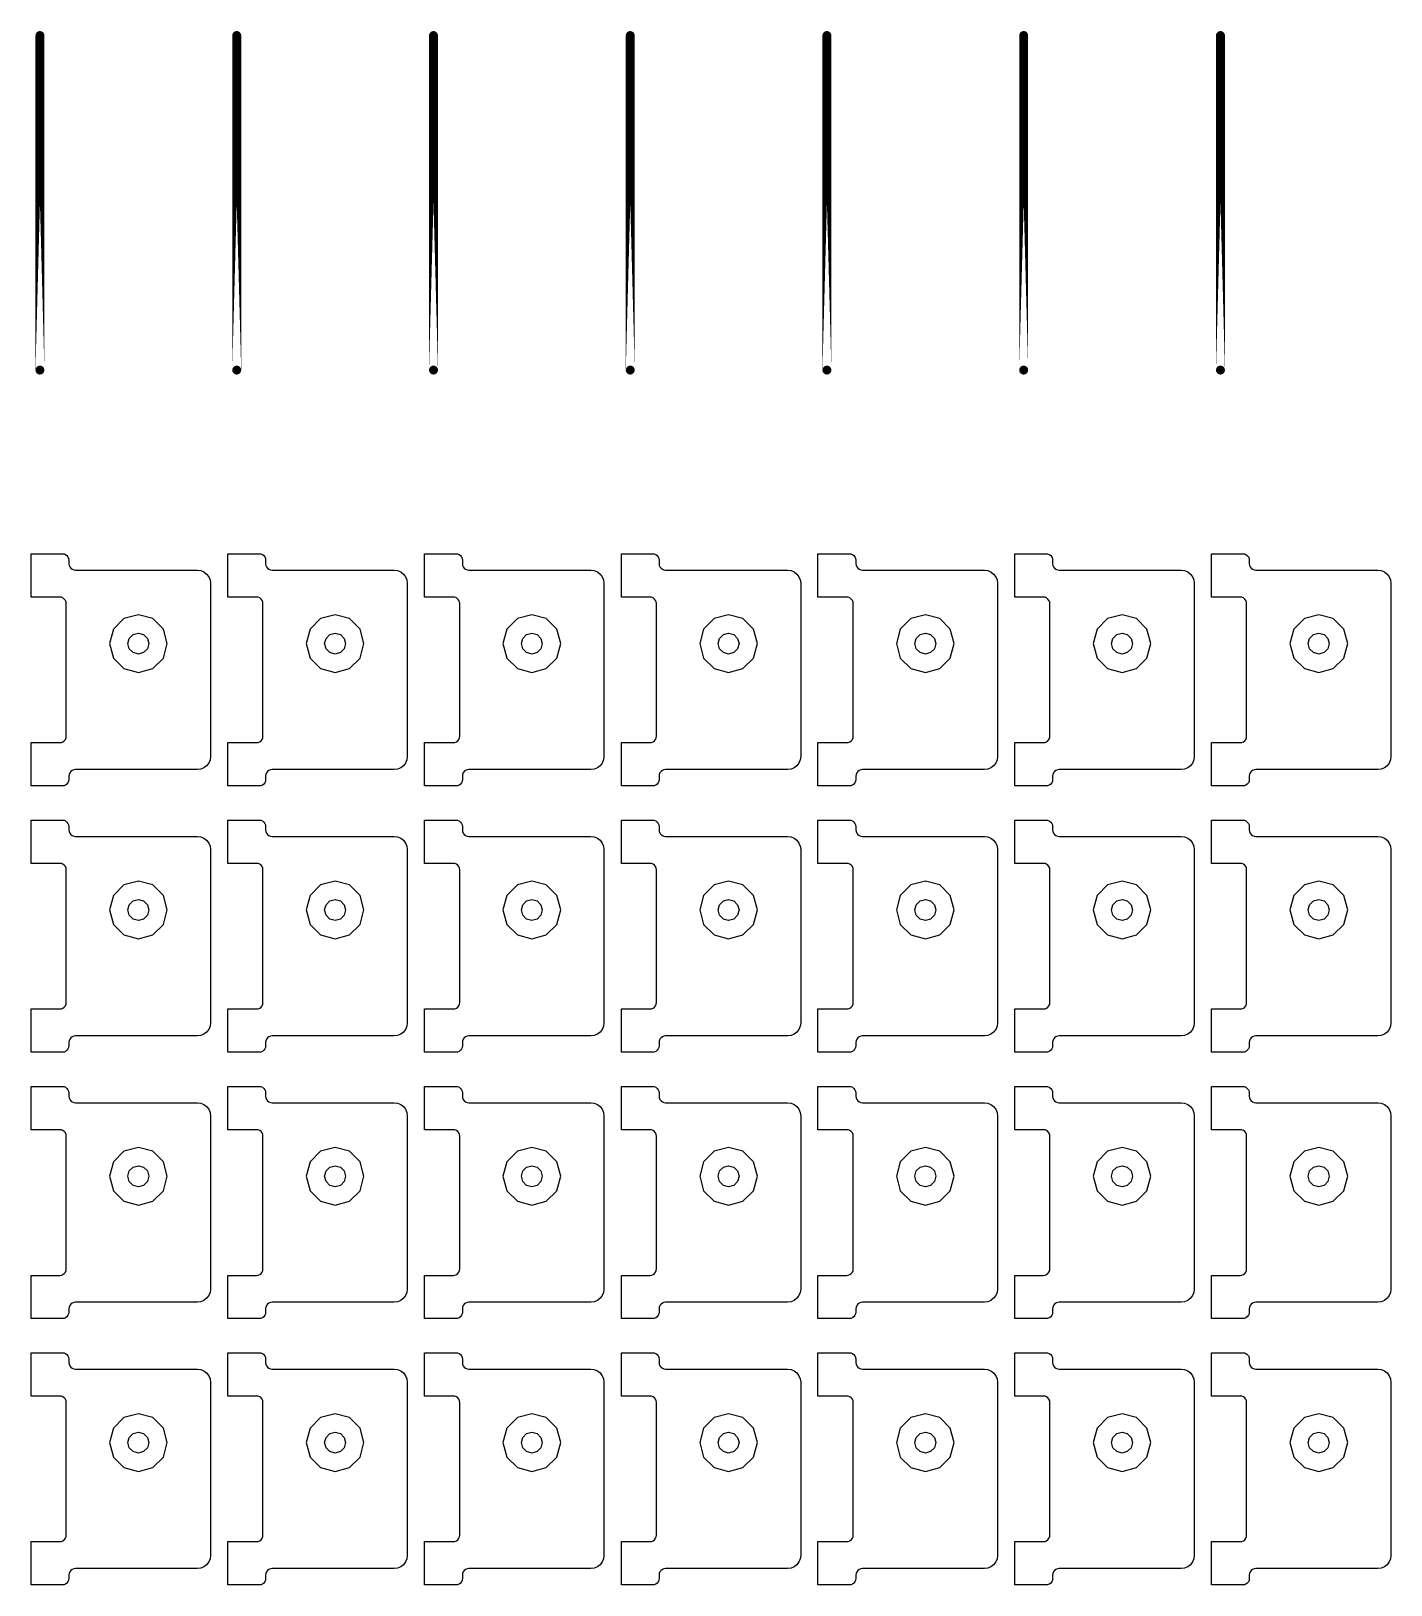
# Model space of a CAD drawing. Extents: x 11 to 212, y 11 to 212.
# Drawn here: x 144.65 to 156.85, y 161.51 to 175.44 of the extents above; entities that cross this region are included whole.
import ezdxf

# ---------------------------------------------------------------- set-up
doc = ezdxf.new("R2010")
doc.units = 0
doc.layers.get('0').update_dxf_attribs({"linetype": 'continuous'})
doc.layers.add('G', color=7, linetype='continuous')

# ---------------------------------------------------------------- blocks, each defined once
blk = doc.blocks.new('cutlineendpoint')
at = {"const_width": 0.04}
blk.add_lwpolyline([(-0.02, 0, 1), (0.02, 0, 1)], format="xyb", close=True, dxfattribs=at)

msp = doc.modelspace()

# ---------------------------------------------------------------- linework, layer by layer
at = {"layer": 'G', "const_width": 0.08}
for points in [[(144.729, 172.4), (144.729, 175.4)], [(146.494, 172.4), (146.494, 175.4)], [(148.259, 172.4), (148.259, 175.4)], [(150.024, 172.4), (150.024, 175.4)], [(151.788, 172.4), (151.788, 175.4)], [(153.553, 172.4), (153.553, 175.4)], [(155.318, 172.4), (155.318, 175.4)]]:
    msp.add_lwpolyline(points, close=True, dxfattribs=at)
at = {"layer": 'G'}
for points in [[(144.906, 169.059), (144.921, 169.061), (144.935, 169.067), (144.947, 169.076), (144.957, 169.088), (144.963, 169.102), (144.965, 169.118), (144.965, 170.306), (144.963, 170.321), (144.957, 170.335), (144.947, 170.347), (144.935, 170.357), (144.921, 170.363), (144.906, 170.365), (144.649, 170.365), (144.649, 170.753), (144.929, 170.753), (144.945, 170.751), (144.959, 170.745), (144.971, 170.736), (144.98, 170.724), (144.986, 170.709), (144.988, 170.694), (144.988, 170.665), (144.99, 170.649), (144.996, 170.635), (145.005, 170.623), (145.018, 170.614), (145.032, 170.608), (145.047, 170.606), (146.141, 170.606), (146.172, 170.602), (146.2, 170.59), (146.224, 170.571), (146.243, 170.547), (146.255, 170.519), (146.259, 170.488), (146.259, 168.935), (146.255, 168.905), (146.243, 168.876), (146.224, 168.852), (146.2, 168.833), (146.172, 168.822), (146.141, 168.818), (145.047, 168.818), (145.032, 168.816), (145.018, 168.81), (145.005, 168.8), (144.996, 168.788), (144.99, 168.774), (144.988, 168.759), (144.988, 168.729), (144.986, 168.714), (144.98, 168.7), (144.971, 168.688), (144.959, 168.678), (144.945, 168.673), (144.929, 168.671), (144.649, 168.671), (144.649, 169.059)], [(146.671, 169.059), (146.686, 169.061), (146.7, 169.067), (146.712, 169.076), (146.722, 169.088), (146.727, 169.102), (146.729, 169.118), (146.729, 170.306), (146.727, 170.321), (146.722, 170.335), (146.712, 170.347), (146.7, 170.357), (146.686, 170.363), (146.671, 170.365), (146.414, 170.365), (146.414, 170.753), (146.694, 170.753), (146.709, 170.751), (146.724, 170.745), (146.736, 170.736), (146.745, 170.724), (146.751, 170.709), (146.753, 170.694), (146.753, 170.665), (146.755, 170.649), (146.761, 170.635), (146.77, 170.623), (146.782, 170.614), (146.797, 170.608), (146.812, 170.606), (147.906, 170.606), (147.936, 170.602), (147.965, 170.59), (147.989, 170.571), (148.008, 170.547), (148.02, 170.519), (148.024, 170.488), (148.024, 168.935), (148.02, 168.905), (148.008, 168.876), (147.989, 168.852), (147.965, 168.833), (147.936, 168.822), (147.906, 168.818), (146.812, 168.818), (146.797, 168.816), (146.782, 168.81), (146.77, 168.8), (146.761, 168.788), (146.755, 168.774), (146.753, 168.759), (146.753, 168.729), (146.751, 168.714), (146.745, 168.7), (146.736, 168.688), (146.724, 168.678), (146.709, 168.673), (146.694, 168.671), (146.414, 168.671), (146.414, 169.059)], [(148.435, 169.059), (148.451, 169.061), (148.465, 169.067), (148.477, 169.076), (148.486, 169.088), (148.492, 169.102), (148.494, 169.118), (148.494, 170.306), (148.492, 170.321), (148.486, 170.335), (148.477, 170.347), (148.465, 170.357), (148.451, 170.363), (148.435, 170.365), (148.179, 170.365), (148.179, 170.753), (148.459, 170.753), (148.474, 170.751), (148.488, 170.745), (148.5, 170.736), (148.51, 170.724), (148.516, 170.709), (148.518, 170.694), (148.518, 170.665), (148.52, 170.649), (148.526, 170.635), (148.535, 170.623), (148.547, 170.614), (148.561, 170.608), (148.576, 170.606), (149.671, 170.606), (149.701, 170.602), (149.729, 170.59), (149.754, 170.571), (149.772, 170.547), (149.784, 170.519), (149.788, 170.488), (149.788, 168.935), (149.784, 168.905), (149.772, 168.876), (149.754, 168.852), (149.729, 168.833), (149.701, 168.822), (149.671, 168.818), (148.576, 168.818), (148.561, 168.816), (148.547, 168.81), (148.535, 168.8), (148.526, 168.788), (148.52, 168.774), (148.518, 168.759), (148.518, 168.729), (148.516, 168.714), (148.51, 168.7), (148.5, 168.688), (148.488, 168.678), (148.474, 168.673), (148.459, 168.671), (148.179, 168.671), (148.179, 169.059)], [(150.2, 169.059), (150.215, 169.061), (150.229, 169.067), (150.242, 169.076), (150.251, 169.088), (150.257, 169.102), (150.259, 169.118), (150.259, 170.306), (150.257, 170.321), (150.251, 170.335), (150.242, 170.347), (150.229, 170.357), (150.215, 170.363), (150.2, 170.365), (149.944, 170.365), (149.944, 170.753), (150.224, 170.753), (150.239, 170.751), (150.253, 170.745), (150.265, 170.736), (150.274, 170.724), (150.28, 170.709), (150.282, 170.694), (150.282, 170.665), (150.284, 170.649), (150.29, 170.635), (150.3, 170.623), (150.312, 170.614), (150.326, 170.608), (150.341, 170.606), (151.435, 170.606), (151.466, 170.602), (151.494, 170.59), (151.518, 170.571), (151.537, 170.547), (151.549, 170.519), (151.553, 170.488), (151.553, 168.935), (151.549, 168.905), (151.537, 168.876), (151.518, 168.852), (151.494, 168.833), (151.466, 168.822), (151.435, 168.818), (150.341, 168.818), (150.326, 168.816), (150.312, 168.81), (150.3, 168.8), (150.29, 168.788), (150.284, 168.774), (150.282, 168.759), (150.282, 168.729), (150.28, 168.714), (150.274, 168.7), (150.265, 168.688), (150.253, 168.678), (150.239, 168.673), (150.224, 168.671), (149.944, 168.671), (149.944, 169.059)], [(151.965, 169.059), (151.98, 169.061), (151.994, 169.067), (152.006, 169.076), (152.016, 169.088), (152.022, 169.102), (152.024, 169.118), (152.024, 170.306), (152.022, 170.321), (152.016, 170.335), (152.006, 170.347), (151.994, 170.357), (151.98, 170.363), (151.965, 170.365), (151.708, 170.365), (151.708, 170.753), (151.988, 170.753), (152.003, 170.751), (152.018, 170.745), (152.03, 170.736), (152.039, 170.724), (152.045, 170.709), (152.047, 170.694), (152.047, 170.665), (152.049, 170.649), (152.055, 170.635), (152.064, 170.623), (152.076, 170.614), (152.091, 170.608), (152.106, 170.606), (153.2, 170.606), (153.23, 170.602), (153.259, 170.59), (153.283, 170.571), (153.302, 170.547), (153.314, 170.519), (153.318, 170.488), (153.318, 168.935), (153.314, 168.905), (153.302, 168.876), (153.283, 168.852), (153.259, 168.833), (153.23, 168.822), (153.2, 168.818), (152.106, 168.818), (152.091, 168.816), (152.076, 168.81), (152.064, 168.8), (152.055, 168.788), (152.049, 168.774), (152.047, 168.759), (152.047, 168.729), (152.045, 168.714), (152.039, 168.7), (152.03, 168.688), (152.018, 168.678), (152.003, 168.673), (151.988, 168.671), (151.708, 168.671), (151.708, 169.059)], [(153.729, 169.059), (153.745, 169.061), (153.759, 169.067), (153.771, 169.076), (153.78, 169.088), (153.786, 169.102), (153.788, 169.118), (153.788, 170.306), (153.786, 170.321), (153.78, 170.335), (153.771, 170.347), (153.759, 170.357), (153.745, 170.363), (153.729, 170.365), (153.473, 170.365), (153.473, 170.753), (153.753, 170.753), (153.768, 170.751), (153.782, 170.745), (153.795, 170.736), (153.804, 170.724), (153.81, 170.709), (153.812, 170.694), (153.812, 170.665), (153.814, 170.649), (153.82, 170.635), (153.829, 170.623), (153.841, 170.614), (153.855, 170.608), (153.871, 170.606), (154.965, 170.606), (154.995, 170.602), (155.024, 170.59), (155.048, 170.571), (155.067, 170.547), (155.078, 170.519), (155.082, 170.488), (155.082, 168.935), (155.078, 168.905), (155.067, 168.876), (155.048, 168.852), (155.024, 168.833), (154.995, 168.822), (154.965, 168.818), (153.871, 168.818), (153.855, 168.816), (153.841, 168.81), (153.829, 168.8), (153.82, 168.788), (153.814, 168.774), (153.812, 168.759), (153.812, 168.729), (153.81, 168.714), (153.804, 168.7), (153.795, 168.688), (153.782, 168.678), (153.768, 168.673), (153.753, 168.671), (153.473, 168.671), (153.473, 169.059)], [(155.494, 169.059), (155.509, 169.061), (155.524, 169.067), (155.536, 169.076), (155.545, 169.088), (155.551, 169.102), (155.553, 169.118), (155.553, 170.306), (155.551, 170.321), (155.545, 170.335), (155.536, 170.347), (155.524, 170.357), (155.509, 170.363), (155.494, 170.365), (155.238, 170.365), (155.238, 170.753), (155.518, 170.753), (155.533, 170.751), (155.547, 170.745), (155.559, 170.736), (155.569, 170.724), (155.574, 170.709), (155.576, 170.694), (155.576, 170.665), (155.578, 170.649), (155.584, 170.635), (155.594, 170.623), (155.606, 170.614), (155.62, 170.608), (155.635, 170.606), (156.729, 170.606), (156.76, 170.602), (156.788, 170.59), (156.813, 170.571), (156.831, 170.547), (156.843, 170.519), (156.847, 170.488), (156.847, 168.935), (156.843, 168.905), (156.831, 168.876), (156.813, 168.852), (156.788, 168.833), (156.76, 168.822), (156.729, 168.818), (155.635, 168.818), (155.62, 168.816), (155.606, 168.81), (155.594, 168.8), (155.584, 168.788), (155.578, 168.774), (155.576, 168.759), (155.576, 168.729), (155.574, 168.714), (155.569, 168.7), (155.559, 168.688), (155.547, 168.678), (155.533, 168.673), (155.518, 168.671), (155.238, 168.671), (155.238, 169.059)], [(145.836, 169.818), (145.871, 169.947), (145.836, 170.076), (145.741, 170.171), (145.612, 170.206), (145.482, 170.171), (145.388, 170.076), (145.353, 169.947), (145.388, 169.818), (145.482, 169.723), (145.612, 169.688), (145.741, 169.723)], [(147.601, 169.818), (147.635, 169.947), (147.601, 170.076), (147.506, 170.171), (147.376, 170.206), (147.247, 170.171), (147.152, 170.076), (147.118, 169.947), (147.152, 169.818), (147.247, 169.723), (147.376, 169.688), (147.506, 169.723)], [(149.365, 169.818), (149.4, 169.947), (149.365, 170.076), (149.271, 170.171), (149.141, 170.206), (149.012, 170.171), (148.917, 170.076), (148.882, 169.947), (148.917, 169.818), (149.012, 169.723), (149.141, 169.688), (149.271, 169.723)], [(151.13, 169.818), (151.165, 169.947), (151.13, 170.076), (151.035, 170.171), (150.906, 170.206), (150.776, 170.171), (150.682, 170.076), (150.647, 169.947), (150.682, 169.818), (150.776, 169.723), (150.906, 169.688), (151.035, 169.723)], [(152.895, 169.818), (152.929, 169.947), (152.895, 170.076), (152.8, 170.171), (152.671, 170.206), (152.541, 170.171), (152.446, 170.076), (152.412, 169.947), (152.446, 169.818), (152.541, 169.723), (152.671, 169.688), (152.8, 169.723)], [(154.659, 169.818), (154.694, 169.947), (154.659, 170.076), (154.565, 170.171), (154.435, 170.206), (154.306, 170.171), (154.211, 170.076), (154.176, 169.947), (154.211, 169.818), (154.306, 169.723), (154.435, 169.688), (154.565, 169.723)], [(156.424, 169.818), (156.459, 169.947), (156.424, 170.076), (156.329, 170.171), (156.2, 170.206), (156.071, 170.171), (155.976, 170.076), (155.941, 169.947), (155.976, 169.818), (156.071, 169.723), (156.2, 169.688), (156.329, 169.723)], [(145.706, 169.947), (145.693, 169.9), (145.659, 169.866), (145.612, 169.853), (145.565, 169.866), (145.53, 169.9), (145.518, 169.947), (145.53, 169.994), (145.565, 170.029), (145.612, 170.041), (145.659, 170.029), (145.693, 169.994)], [(147.471, 169.947), (147.458, 169.9), (147.424, 169.866), (147.376, 169.853), (147.329, 169.866), (147.295, 169.9), (147.282, 169.947), (147.295, 169.994), (147.329, 170.029), (147.376, 170.041), (147.424, 170.029), (147.458, 169.994)], [(149.235, 169.947), (149.223, 169.9), (149.188, 169.866), (149.141, 169.853), (149.094, 169.866), (149.06, 169.9), (149.047, 169.947), (149.06, 169.994), (149.094, 170.029), (149.141, 170.041), (149.188, 170.029), (149.223, 169.994)], [(151, 169.947), (150.987, 169.9), (150.953, 169.866), (150.906, 169.853), (150.859, 169.866), (150.824, 169.9), (150.812, 169.947), (150.824, 169.994), (150.859, 170.029), (150.906, 170.041), (150.953, 170.029), (150.987, 169.994)], [(152.765, 169.947), (152.752, 169.9), (152.718, 169.866), (152.671, 169.853), (152.624, 169.866), (152.589, 169.9), (152.576, 169.947), (152.589, 169.994), (152.624, 170.029), (152.671, 170.041), (152.718, 170.029), (152.752, 169.994)], [(154.529, 169.947), (154.517, 169.9), (154.482, 169.866), (154.435, 169.853), (154.388, 169.866), (154.354, 169.9), (154.341, 169.947), (154.354, 169.994), (154.388, 170.029), (154.435, 170.041), (154.482, 170.029), (154.517, 169.994)], [(156.294, 169.947), (156.282, 169.9), (156.247, 169.866), (156.2, 169.853), (156.153, 169.866), (156.118, 169.9), (156.106, 169.947), (156.118, 169.994), (156.153, 170.029), (156.2, 170.041), (156.247, 170.029), (156.282, 169.994)], [(144.906, 166.671), (144.921, 166.673), (144.935, 166.678), (144.947, 166.688), (144.957, 166.7), (144.963, 166.714), (144.965, 166.729), (144.965, 167.918), (144.963, 167.933), (144.957, 167.947), (144.947, 167.959), (144.935, 167.969), (144.921, 167.974), (144.906, 167.976), (144.649, 167.976), (144.649, 168.365), (144.929, 168.365), (144.945, 168.363), (144.959, 168.357), (144.971, 168.347), (144.98, 168.335), (144.986, 168.321), (144.988, 168.306), (144.988, 168.276), (144.99, 168.261), (144.996, 168.247), (145.005, 168.235), (145.018, 168.226), (145.032, 168.22), (145.047, 168.218), (146.141, 168.218), (146.172, 168.214), (146.2, 168.202), (146.224, 168.183), (146.243, 168.159), (146.255, 168.13), (146.259, 168.1), (146.259, 166.547), (146.255, 166.517), (146.243, 166.488), (146.224, 166.464), (146.2, 166.445), (146.172, 166.433), (146.141, 166.429), (145.047, 166.429), (145.032, 166.427), (145.018, 166.422), (145.005, 166.412), (144.996, 166.4), (144.99, 166.386), (144.988, 166.371), (144.988, 166.341), (144.986, 166.326), (144.98, 166.312), (144.971, 166.3), (144.959, 166.29), (144.945, 166.284), (144.929, 166.282), (144.649, 166.282), (144.649, 166.671)], [(146.671, 166.671), (146.686, 166.673), (146.7, 166.678), (146.712, 166.688), (146.722, 166.7), (146.727, 166.714), (146.729, 166.729), (146.729, 167.918), (146.727, 167.933), (146.722, 167.947), (146.712, 167.959), (146.7, 167.969), (146.686, 167.974), (146.671, 167.976), (146.414, 167.976), (146.414, 168.365), (146.694, 168.365), (146.709, 168.363), (146.724, 168.357), (146.736, 168.347), (146.745, 168.335), (146.751, 168.321), (146.753, 168.306), (146.753, 168.276), (146.755, 168.261), (146.761, 168.247), (146.77, 168.235), (146.782, 168.226), (146.797, 168.22), (146.812, 168.218), (147.906, 168.218), (147.936, 168.214), (147.965, 168.202), (147.989, 168.183), (148.008, 168.159), (148.02, 168.13), (148.024, 168.1), (148.024, 166.547), (148.02, 166.517), (148.008, 166.488), (147.989, 166.464), (147.965, 166.445), (147.936, 166.433), (147.906, 166.429), (146.812, 166.429), (146.797, 166.427), (146.782, 166.422), (146.77, 166.412), (146.761, 166.4), (146.755, 166.386), (146.753, 166.371), (146.753, 166.341), (146.751, 166.326), (146.745, 166.312), (146.736, 166.3), (146.724, 166.29), (146.709, 166.284), (146.694, 166.282), (146.414, 166.282), (146.414, 166.671)], [(148.435, 166.671), (148.451, 166.673), (148.465, 166.678), (148.477, 166.688), (148.486, 166.7), (148.492, 166.714), (148.494, 166.729), (148.494, 167.918), (148.492, 167.933), (148.486, 167.947), (148.477, 167.959), (148.465, 167.969), (148.451, 167.974), (148.435, 167.976), (148.179, 167.976), (148.179, 168.365), (148.459, 168.365), (148.474, 168.363), (148.488, 168.357), (148.5, 168.347), (148.51, 168.335), (148.516, 168.321), (148.518, 168.306), (148.518, 168.276), (148.52, 168.261), (148.526, 168.247), (148.535, 168.235), (148.547, 168.226), (148.561, 168.22), (148.576, 168.218), (149.671, 168.218), (149.701, 168.214), (149.729, 168.202), (149.754, 168.183), (149.772, 168.159), (149.784, 168.13), (149.788, 168.1), (149.788, 166.547), (149.784, 166.517), (149.772, 166.488), (149.754, 166.464), (149.729, 166.445), (149.701, 166.433), (149.671, 166.429), (148.576, 166.429), (148.561, 166.427), (148.547, 166.422), (148.535, 166.412), (148.526, 166.4), (148.52, 166.386), (148.518, 166.371), (148.518, 166.341), (148.516, 166.326), (148.51, 166.312), (148.5, 166.3), (148.488, 166.29), (148.474, 166.284), (148.459, 166.282), (148.179, 166.282), (148.179, 166.671)], [(150.2, 166.671), (150.215, 166.673), (150.229, 166.678), (150.242, 166.688), (150.251, 166.7), (150.257, 166.714), (150.259, 166.729), (150.259, 167.918), (150.257, 167.933), (150.251, 167.947), (150.242, 167.959), (150.229, 167.969), (150.215, 167.974), (150.2, 167.976), (149.944, 167.976), (149.944, 168.365), (150.224, 168.365), (150.239, 168.363), (150.253, 168.357), (150.265, 168.347), (150.274, 168.335), (150.28, 168.321), (150.282, 168.306), (150.282, 168.276), (150.284, 168.261), (150.29, 168.247), (150.3, 168.235), (150.312, 168.226), (150.326, 168.22), (150.341, 168.218), (151.435, 168.218), (151.466, 168.214), (151.494, 168.202), (151.518, 168.183), (151.537, 168.159), (151.549, 168.13), (151.553, 168.1), (151.553, 166.547), (151.549, 166.517), (151.537, 166.488), (151.518, 166.464), (151.494, 166.445), (151.466, 166.433), (151.435, 166.429), (150.341, 166.429), (150.326, 166.427), (150.312, 166.422), (150.3, 166.412), (150.29, 166.4), (150.284, 166.386), (150.282, 166.371), (150.282, 166.341), (150.28, 166.326), (150.274, 166.312), (150.265, 166.3), (150.253, 166.29), (150.239, 166.284), (150.224, 166.282), (149.944, 166.282), (149.944, 166.671)], [(151.965, 166.671), (151.98, 166.673), (151.994, 166.678), (152.006, 166.688), (152.016, 166.7), (152.022, 166.714), (152.024, 166.729), (152.024, 167.918), (152.022, 167.933), (152.016, 167.947), (152.006, 167.959), (151.994, 167.969), (151.98, 167.974), (151.965, 167.976), (151.708, 167.976), (151.708, 168.365), (151.988, 168.365), (152.003, 168.363), (152.018, 168.357), (152.03, 168.347), (152.039, 168.335), (152.045, 168.321), (152.047, 168.306), (152.047, 168.276), (152.049, 168.261), (152.055, 168.247), (152.064, 168.235), (152.076, 168.226), (152.091, 168.22), (152.106, 168.218), (153.2, 168.218), (153.23, 168.214), (153.259, 168.202), (153.283, 168.183), (153.302, 168.159), (153.314, 168.13), (153.318, 168.1), (153.318, 166.547), (153.314, 166.517), (153.302, 166.488), (153.283, 166.464), (153.259, 166.445), (153.23, 166.433), (153.2, 166.429), (152.106, 166.429), (152.091, 166.427), (152.076, 166.422), (152.064, 166.412), (152.055, 166.4), (152.049, 166.386), (152.047, 166.371), (152.047, 166.341), (152.045, 166.326), (152.039, 166.312), (152.03, 166.3), (152.018, 166.29), (152.003, 166.284), (151.988, 166.282), (151.708, 166.282), (151.708, 166.671)], [(153.729, 166.671), (153.745, 166.673), (153.759, 166.678), (153.771, 166.688), (153.78, 166.7), (153.786, 166.714), (153.788, 166.729), (153.788, 167.918), (153.786, 167.933), (153.78, 167.947), (153.771, 167.959), (153.759, 167.969), (153.745, 167.974), (153.729, 167.976), (153.473, 167.976), (153.473, 168.365), (153.753, 168.365), (153.768, 168.363), (153.782, 168.357), (153.795, 168.347), (153.804, 168.335), (153.81, 168.321), (153.812, 168.306), (153.812, 168.276), (153.814, 168.261), (153.82, 168.247), (153.829, 168.235), (153.841, 168.226), (153.855, 168.22), (153.871, 168.218), (154.965, 168.218), (154.995, 168.214), (155.024, 168.202), (155.048, 168.183), (155.067, 168.159), (155.078, 168.13), (155.082, 168.1), (155.082, 166.547), (155.078, 166.517), (155.067, 166.488), (155.048, 166.464), (155.024, 166.445), (154.995, 166.433), (154.965, 166.429), (153.871, 166.429), (153.855, 166.427), (153.841, 166.422), (153.829, 166.412), (153.82, 166.4), (153.814, 166.386), (153.812, 166.371), (153.812, 166.341), (153.81, 166.326), (153.804, 166.312), (153.795, 166.3), (153.782, 166.29), (153.768, 166.284), (153.753, 166.282), (153.473, 166.282), (153.473, 166.671)], [(155.494, 166.671), (155.509, 166.673), (155.524, 166.678), (155.536, 166.688), (155.545, 166.7), (155.551, 166.714), (155.553, 166.729), (155.553, 167.918), (155.551, 167.933), (155.545, 167.947), (155.536, 167.959), (155.524, 167.969), (155.509, 167.974), (155.494, 167.976), (155.238, 167.976), (155.238, 168.365), (155.518, 168.365), (155.533, 168.363), (155.547, 168.357), (155.559, 168.347), (155.569, 168.335), (155.574, 168.321), (155.576, 168.306), (155.576, 168.276), (155.578, 168.261), (155.584, 168.247), (155.594, 168.235), (155.606, 168.226), (155.62, 168.22), (155.635, 168.218), (156.729, 168.218), (156.76, 168.214), (156.788, 168.202), (156.813, 168.183), (156.831, 168.159), (156.843, 168.13), (156.847, 168.1), (156.847, 166.547), (156.843, 166.517), (156.831, 166.488), (156.813, 166.464), (156.788, 166.445), (156.76, 166.433), (156.729, 166.429), (155.635, 166.429), (155.62, 166.427), (155.606, 166.422), (155.594, 166.412), (155.584, 166.4), (155.578, 166.386), (155.576, 166.371), (155.576, 166.341), (155.574, 166.326), (155.569, 166.312), (155.559, 166.3), (155.547, 166.29), (155.533, 166.284), (155.518, 166.282), (155.238, 166.282), (155.238, 166.671)], [(145.836, 167.429), (145.871, 167.559), (145.836, 167.688), (145.741, 167.783), (145.612, 167.818), (145.482, 167.783), (145.388, 167.688), (145.353, 167.559), (145.388, 167.429), (145.482, 167.335), (145.612, 167.3), (145.741, 167.335)], [(147.601, 167.429), (147.635, 167.559), (147.601, 167.688), (147.506, 167.783), (147.376, 167.818), (147.247, 167.783), (147.152, 167.688), (147.118, 167.559), (147.152, 167.429), (147.247, 167.335), (147.376, 167.3), (147.506, 167.335)], [(149.365, 167.429), (149.4, 167.559), (149.365, 167.688), (149.271, 167.783), (149.141, 167.818), (149.012, 167.783), (148.917, 167.688), (148.882, 167.559), (148.917, 167.429), (149.012, 167.335), (149.141, 167.3), (149.271, 167.335)], [(151.13, 167.429), (151.165, 167.559), (151.13, 167.688), (151.035, 167.783), (150.906, 167.818), (150.776, 167.783), (150.682, 167.688), (150.647, 167.559), (150.682, 167.429), (150.776, 167.335), (150.906, 167.3), (151.035, 167.335)], [(152.895, 167.429), (152.929, 167.559), (152.895, 167.688), (152.8, 167.783), (152.671, 167.818), (152.541, 167.783), (152.446, 167.688), (152.412, 167.559), (152.446, 167.429), (152.541, 167.335), (152.671, 167.3), (152.8, 167.335)], [(154.659, 167.429), (154.694, 167.559), (154.659, 167.688), (154.565, 167.783), (154.435, 167.818), (154.306, 167.783), (154.211, 167.688), (154.176, 167.559), (154.211, 167.429), (154.306, 167.335), (154.435, 167.3), (154.565, 167.335)], [(156.424, 167.429), (156.459, 167.559), (156.424, 167.688), (156.329, 167.783), (156.2, 167.818), (156.071, 167.783), (155.976, 167.688), (155.941, 167.559), (155.976, 167.429), (156.071, 167.335), (156.2, 167.3), (156.329, 167.335)], [(145.706, 167.559), (145.693, 167.512), (145.659, 167.477), (145.612, 167.465), (145.565, 167.477), (145.53, 167.512), (145.518, 167.559), (145.53, 167.606), (145.565, 167.64), (145.612, 167.653), (145.659, 167.64), (145.693, 167.606)], [(147.471, 167.559), (147.458, 167.512), (147.424, 167.477), (147.376, 167.465), (147.329, 167.477), (147.295, 167.512), (147.282, 167.559), (147.295, 167.606), (147.329, 167.64), (147.376, 167.653), (147.424, 167.64), (147.458, 167.606)], [(149.235, 167.559), (149.223, 167.512), (149.188, 167.477), (149.141, 167.465), (149.094, 167.477), (149.06, 167.512), (149.047, 167.559), (149.06, 167.606), (149.094, 167.64), (149.141, 167.653), (149.188, 167.64), (149.223, 167.606)], [(151, 167.559), (150.987, 167.512), (150.953, 167.477), (150.906, 167.465), (150.859, 167.477), (150.824, 167.512), (150.812, 167.559), (150.824, 167.606), (150.859, 167.64), (150.906, 167.653), (150.953, 167.64), (150.987, 167.606)], [(152.765, 167.559), (152.752, 167.512), (152.718, 167.477), (152.671, 167.465), (152.624, 167.477), (152.589, 167.512), (152.576, 167.559), (152.589, 167.606), (152.624, 167.64), (152.671, 167.653), (152.718, 167.64), (152.752, 167.606)], [(154.529, 167.559), (154.517, 167.512), (154.482, 167.477), (154.435, 167.465), (154.388, 167.477), (154.354, 167.512), (154.341, 167.559), (154.354, 167.606), (154.388, 167.64), (154.435, 167.653), (154.482, 167.64), (154.517, 167.606)], [(156.294, 167.559), (156.282, 167.512), (156.247, 167.477), (156.2, 167.465), (156.153, 167.477), (156.118, 167.512), (156.106, 167.559), (156.118, 167.606), (156.153, 167.64), (156.2, 167.653), (156.247, 167.64), (156.282, 167.606)], [(144.906, 164.282), (144.921, 164.284), (144.935, 164.29), (144.947, 164.3), (144.957, 164.312), (144.963, 164.326), (144.965, 164.341), (144.965, 165.529), (144.963, 165.545), (144.957, 165.559), (144.947, 165.571), (144.935, 165.58), (144.921, 165.586), (144.906, 165.588), (144.649, 165.588), (144.649, 165.976), (144.929, 165.976), (144.945, 165.974), (144.959, 165.969), (144.971, 165.959), (144.98, 165.947), (144.986, 165.933), (144.988, 165.918), (144.988, 165.888), (144.99, 165.873), (144.996, 165.859), (145.005, 165.847), (145.018, 165.837), (145.032, 165.831), (145.047, 165.829), (146.141, 165.829), (146.172, 165.825), (146.2, 165.814), (146.224, 165.795), (146.243, 165.771), (146.255, 165.742), (146.259, 165.712), (146.259, 164.159), (146.255, 164.128), (146.243, 164.1), (146.224, 164.076), (146.2, 164.057), (146.172, 164.045), (146.141, 164.041), (145.047, 164.041), (145.032, 164.039), (145.018, 164.033), (145.005, 164.024), (144.996, 164.012), (144.99, 163.998), (144.988, 163.982), (144.988, 163.953), (144.986, 163.938), (144.98, 163.924), (144.971, 163.911), (144.959, 163.902), (144.945, 163.896), (144.929, 163.894), (144.649, 163.894), (144.649, 164.282)], [(146.671, 164.282), (146.686, 164.284), (146.7, 164.29), (146.712, 164.3), (146.722, 164.312), (146.727, 164.326), (146.729, 164.341), (146.729, 165.529), (146.727, 165.545), (146.722, 165.559), (146.712, 165.571), (146.7, 165.58), (146.686, 165.586), (146.671, 165.588), (146.414, 165.588), (146.414, 165.976), (146.694, 165.976), (146.709, 165.974), (146.724, 165.969), (146.736, 165.959), (146.745, 165.947), (146.751, 165.933), (146.753, 165.918), (146.753, 165.888), (146.755, 165.873), (146.761, 165.859), (146.77, 165.847), (146.782, 165.837), (146.797, 165.831), (146.812, 165.829), (147.906, 165.829), (147.936, 165.825), (147.965, 165.814), (147.989, 165.795), (148.008, 165.771), (148.02, 165.742), (148.024, 165.712), (148.024, 164.159), (148.02, 164.128), (148.008, 164.1), (147.989, 164.076), (147.965, 164.057), (147.936, 164.045), (147.906, 164.041), (146.812, 164.041), (146.797, 164.039), (146.782, 164.033), (146.77, 164.024), (146.761, 164.012), (146.755, 163.998), (146.753, 163.982), (146.753, 163.953), (146.751, 163.938), (146.745, 163.924), (146.736, 163.911), (146.724, 163.902), (146.709, 163.896), (146.694, 163.894), (146.414, 163.894), (146.414, 164.282)], [(148.435, 164.282), (148.451, 164.284), (148.465, 164.29), (148.477, 164.3), (148.486, 164.312), (148.492, 164.326), (148.494, 164.341), (148.494, 165.529), (148.492, 165.545), (148.486, 165.559), (148.477, 165.571), (148.465, 165.58), (148.451, 165.586), (148.435, 165.588), (148.179, 165.588), (148.179, 165.976), (148.459, 165.976), (148.474, 165.974), (148.488, 165.969), (148.5, 165.959), (148.51, 165.947), (148.516, 165.933), (148.518, 165.918), (148.518, 165.888), (148.52, 165.873), (148.526, 165.859), (148.535, 165.847), (148.547, 165.837), (148.561, 165.831), (148.576, 165.829), (149.671, 165.829), (149.701, 165.825), (149.729, 165.814), (149.754, 165.795), (149.772, 165.771), (149.784, 165.742), (149.788, 165.712), (149.788, 164.159), (149.784, 164.128), (149.772, 164.1), (149.754, 164.076), (149.729, 164.057), (149.701, 164.045), (149.671, 164.041), (148.576, 164.041), (148.561, 164.039), (148.547, 164.033), (148.535, 164.024), (148.526, 164.012), (148.52, 163.998), (148.518, 163.982), (148.518, 163.953), (148.516, 163.938), (148.51, 163.924), (148.5, 163.911), (148.488, 163.902), (148.474, 163.896), (148.459, 163.894), (148.179, 163.894), (148.179, 164.282)], [(150.2, 164.282), (150.215, 164.284), (150.229, 164.29), (150.242, 164.3), (150.251, 164.312), (150.257, 164.326), (150.259, 164.341), (150.259, 165.529), (150.257, 165.545), (150.251, 165.559), (150.242, 165.571), (150.229, 165.58), (150.215, 165.586), (150.2, 165.588), (149.944, 165.588), (149.944, 165.976), (150.224, 165.976), (150.239, 165.974), (150.253, 165.969), (150.265, 165.959), (150.274, 165.947), (150.28, 165.933), (150.282, 165.918), (150.282, 165.888), (150.284, 165.873), (150.29, 165.859), (150.3, 165.847), (150.312, 165.837), (150.326, 165.831), (150.341, 165.829), (151.435, 165.829), (151.466, 165.825), (151.494, 165.814), (151.518, 165.795), (151.537, 165.771), (151.549, 165.742), (151.553, 165.712), (151.553, 164.159), (151.549, 164.128), (151.537, 164.1), (151.518, 164.076), (151.494, 164.057), (151.466, 164.045), (151.435, 164.041), (150.341, 164.041), (150.326, 164.039), (150.312, 164.033), (150.3, 164.024), (150.29, 164.012), (150.284, 163.998), (150.282, 163.982), (150.282, 163.953), (150.28, 163.938), (150.274, 163.924), (150.265, 163.911), (150.253, 163.902), (150.239, 163.896), (150.224, 163.894), (149.944, 163.894), (149.944, 164.282)], [(151.965, 164.282), (151.98, 164.284), (151.994, 164.29), (152.006, 164.3), (152.016, 164.312), (152.022, 164.326), (152.024, 164.341), (152.024, 165.529), (152.022, 165.545), (152.016, 165.559), (152.006, 165.571), (151.994, 165.58), (151.98, 165.586), (151.965, 165.588), (151.708, 165.588), (151.708, 165.976), (151.988, 165.976), (152.003, 165.974), (152.018, 165.969), (152.03, 165.959), (152.039, 165.947), (152.045, 165.933), (152.047, 165.918), (152.047, 165.888), (152.049, 165.873), (152.055, 165.859), (152.064, 165.847), (152.076, 165.837), (152.091, 165.831), (152.106, 165.829), (153.2, 165.829), (153.23, 165.825), (153.259, 165.814), (153.283, 165.795), (153.302, 165.771), (153.314, 165.742), (153.318, 165.712), (153.318, 164.159), (153.314, 164.128), (153.302, 164.1), (153.283, 164.076), (153.259, 164.057), (153.23, 164.045), (153.2, 164.041), (152.106, 164.041), (152.091, 164.039), (152.076, 164.033), (152.064, 164.024), (152.055, 164.012), (152.049, 163.998), (152.047, 163.982), (152.047, 163.953), (152.045, 163.938), (152.039, 163.924), (152.03, 163.911), (152.018, 163.902), (152.003, 163.896), (151.988, 163.894), (151.708, 163.894), (151.708, 164.282)], [(153.729, 164.282), (153.745, 164.284), (153.759, 164.29), (153.771, 164.3), (153.78, 164.312), (153.786, 164.326), (153.788, 164.341), (153.788, 165.529), (153.786, 165.545), (153.78, 165.559), (153.771, 165.571), (153.759, 165.58), (153.745, 165.586), (153.729, 165.588), (153.473, 165.588), (153.473, 165.976), (153.753, 165.976), (153.768, 165.974), (153.782, 165.969), (153.795, 165.959), (153.804, 165.947), (153.81, 165.933), (153.812, 165.918), (153.812, 165.888), (153.814, 165.873), (153.82, 165.859), (153.829, 165.847), (153.841, 165.837), (153.855, 165.831), (153.871, 165.829), (154.965, 165.829), (154.995, 165.825), (155.024, 165.814), (155.048, 165.795), (155.067, 165.771), (155.078, 165.742), (155.082, 165.712), (155.082, 164.159), (155.078, 164.128), (155.067, 164.1), (155.048, 164.076), (155.024, 164.057), (154.995, 164.045), (154.965, 164.041), (153.871, 164.041), (153.855, 164.039), (153.841, 164.033), (153.829, 164.024), (153.82, 164.012), (153.814, 163.998), (153.812, 163.982), (153.812, 163.953), (153.81, 163.938), (153.804, 163.924), (153.795, 163.911), (153.782, 163.902), (153.768, 163.896), (153.753, 163.894), (153.473, 163.894), (153.473, 164.282)], [(155.494, 164.282), (155.509, 164.284), (155.524, 164.29), (155.536, 164.3), (155.545, 164.312), (155.551, 164.326), (155.553, 164.341), (155.553, 165.529), (155.551, 165.545), (155.545, 165.559), (155.536, 165.571), (155.524, 165.58), (155.509, 165.586), (155.494, 165.588), (155.238, 165.588), (155.238, 165.976), (155.518, 165.976), (155.533, 165.974), (155.547, 165.969), (155.559, 165.959), (155.569, 165.947), (155.574, 165.933), (155.576, 165.918), (155.576, 165.888), (155.578, 165.873), (155.584, 165.859), (155.594, 165.847), (155.606, 165.837), (155.62, 165.831), (155.635, 165.829), (156.729, 165.829), (156.76, 165.825), (156.788, 165.814), (156.813, 165.795), (156.831, 165.771), (156.843, 165.742), (156.847, 165.712), (156.847, 164.159), (156.843, 164.128), (156.831, 164.1), (156.813, 164.076), (156.788, 164.057), (156.76, 164.045), (156.729, 164.041), (155.635, 164.041), (155.62, 164.039), (155.606, 164.033), (155.594, 164.024), (155.584, 164.012), (155.578, 163.998), (155.576, 163.982), (155.576, 163.953), (155.574, 163.938), (155.569, 163.924), (155.559, 163.911), (155.547, 163.902), (155.533, 163.896), (155.518, 163.894), (155.238, 163.894), (155.238, 164.282)], [(145.836, 165.041), (145.871, 165.171), (145.836, 165.3), (145.741, 165.395), (145.612, 165.429), (145.482, 165.395), (145.388, 165.3), (145.353, 165.171), (145.388, 165.041), (145.482, 164.946), (145.612, 164.912), (145.741, 164.946)], [(147.601, 165.041), (147.635, 165.171), (147.601, 165.3), (147.506, 165.395), (147.376, 165.429), (147.247, 165.395), (147.152, 165.3), (147.118, 165.171), (147.152, 165.041), (147.247, 164.946), (147.376, 164.912), (147.506, 164.946)], [(149.365, 165.041), (149.4, 165.171), (149.365, 165.3), (149.271, 165.395), (149.141, 165.429), (149.012, 165.395), (148.917, 165.3), (148.882, 165.171), (148.917, 165.041), (149.012, 164.946), (149.141, 164.912), (149.271, 164.946)], [(151.13, 165.041), (151.165, 165.171), (151.13, 165.3), (151.035, 165.395), (150.906, 165.429), (150.776, 165.395), (150.682, 165.3), (150.647, 165.171), (150.682, 165.041), (150.776, 164.946), (150.906, 164.912), (151.035, 164.946)], [(152.895, 165.041), (152.929, 165.171), (152.895, 165.3), (152.8, 165.395), (152.671, 165.429), (152.541, 165.395), (152.446, 165.3), (152.412, 165.171), (152.446, 165.041), (152.541, 164.946), (152.671, 164.912), (152.8, 164.946)], [(154.659, 165.041), (154.694, 165.171), (154.659, 165.3), (154.565, 165.395), (154.435, 165.429), (154.306, 165.395), (154.211, 165.3), (154.176, 165.171), (154.211, 165.041), (154.306, 164.946), (154.435, 164.912), (154.565, 164.946)], [(156.424, 165.041), (156.459, 165.171), (156.424, 165.3), (156.329, 165.395), (156.2, 165.429), (156.071, 165.395), (155.976, 165.3), (155.941, 165.171), (155.976, 165.041), (156.071, 164.946), (156.2, 164.912), (156.329, 164.946)], [(145.706, 165.171), (145.693, 165.124), (145.659, 165.089), (145.612, 165.076), (145.565, 165.089), (145.53, 165.124), (145.518, 165.171), (145.53, 165.218), (145.565, 165.252), (145.612, 165.265), (145.659, 165.252), (145.693, 165.218)], [(147.471, 165.171), (147.458, 165.124), (147.424, 165.089), (147.376, 165.076), (147.329, 165.089), (147.295, 165.124), (147.282, 165.171), (147.295, 165.218), (147.329, 165.252), (147.376, 165.265), (147.424, 165.252), (147.458, 165.218)], [(149.235, 165.171), (149.223, 165.124), (149.188, 165.089), (149.141, 165.076), (149.094, 165.089), (149.06, 165.124), (149.047, 165.171), (149.06, 165.218), (149.094, 165.252), (149.141, 165.265), (149.188, 165.252), (149.223, 165.218)], [(151, 165.171), (150.987, 165.124), (150.953, 165.089), (150.906, 165.076), (150.859, 165.089), (150.824, 165.124), (150.812, 165.171), (150.824, 165.218), (150.859, 165.252), (150.906, 165.265), (150.953, 165.252), (150.987, 165.218)], [(152.765, 165.171), (152.752, 165.124), (152.718, 165.089), (152.671, 165.076), (152.624, 165.089), (152.589, 165.124), (152.576, 165.171), (152.589, 165.218), (152.624, 165.252), (152.671, 165.265), (152.718, 165.252), (152.752, 165.218)], [(154.529, 165.171), (154.517, 165.124), (154.482, 165.089), (154.435, 165.076), (154.388, 165.089), (154.354, 165.124), (154.341, 165.171), (154.354, 165.218), (154.388, 165.252), (154.435, 165.265), (154.482, 165.252), (154.517, 165.218)], [(156.294, 165.171), (156.282, 165.124), (156.247, 165.089), (156.2, 165.076), (156.153, 165.089), (156.118, 165.124), (156.106, 165.171), (156.118, 165.218), (156.153, 165.252), (156.2, 165.265), (156.247, 165.252), (156.282, 165.218)], [(144.906, 161.894), (144.921, 161.896), (144.935, 161.902), (144.947, 161.911), (144.957, 161.924), (144.963, 161.938), (144.965, 161.953), (144.965, 163.141), (144.963, 163.156), (144.957, 163.171), (144.947, 163.183), (144.935, 163.192), (144.921, 163.198), (144.906, 163.2), (144.649, 163.2), (144.649, 163.588), (144.929, 163.588), (144.945, 163.586), (144.959, 163.58), (144.971, 163.571), (144.98, 163.559), (144.986, 163.545), (144.988, 163.529), (144.988, 163.5), (144.99, 163.485), (144.996, 163.471), (145.005, 163.458), (145.018, 163.449), (145.032, 163.443), (145.047, 163.441), (146.141, 163.441), (146.172, 163.437), (146.2, 163.425), (146.224, 163.407), (146.243, 163.382), (146.255, 163.354), (146.259, 163.324), (146.259, 161.771), (146.255, 161.74), (146.243, 161.712), (146.224, 161.687), (146.2, 161.669), (146.172, 161.657), (146.141, 161.653), (145.047, 161.653), (145.032, 161.651), (145.018, 161.645), (145.005, 161.636), (144.996, 161.624), (144.99, 161.609), (144.988, 161.594), (144.988, 161.565), (144.986, 161.549), (144.98, 161.535), (144.971, 161.523), (144.959, 161.514), (144.945, 161.508), (144.929, 161.506), (144.649, 161.506), (144.649, 161.894)], [(146.671, 161.894), (146.686, 161.896), (146.7, 161.902), (146.712, 161.911), (146.722, 161.924), (146.727, 161.938), (146.729, 161.953), (146.729, 163.141), (146.727, 163.156), (146.722, 163.171), (146.712, 163.183), (146.7, 163.192), (146.686, 163.198), (146.671, 163.2), (146.414, 163.2), (146.414, 163.588), (146.694, 163.588), (146.709, 163.586), (146.724, 163.58), (146.736, 163.571), (146.745, 163.559), (146.751, 163.545), (146.753, 163.529), (146.753, 163.5), (146.755, 163.485), (146.761, 163.471), (146.77, 163.458), (146.782, 163.449), (146.797, 163.443), (146.812, 163.441), (147.906, 163.441), (147.936, 163.437), (147.965, 163.425), (147.989, 163.407), (148.008, 163.382), (148.02, 163.354), (148.024, 163.324), (148.024, 161.771), (148.02, 161.74), (148.008, 161.712), (147.989, 161.687), (147.965, 161.669), (147.936, 161.657), (147.906, 161.653), (146.812, 161.653), (146.797, 161.651), (146.782, 161.645), (146.77, 161.636), (146.761, 161.624), (146.755, 161.609), (146.753, 161.594), (146.753, 161.565), (146.751, 161.549), (146.745, 161.535), (146.736, 161.523), (146.724, 161.514), (146.709, 161.508), (146.694, 161.506), (146.414, 161.506), (146.414, 161.894)], [(148.435, 161.894), (148.451, 161.896), (148.465, 161.902), (148.477, 161.911), (148.486, 161.924), (148.492, 161.938), (148.494, 161.953), (148.494, 163.141), (148.492, 163.156), (148.486, 163.171), (148.477, 163.183), (148.465, 163.192), (148.451, 163.198), (148.435, 163.2), (148.179, 163.2), (148.179, 163.588), (148.459, 163.588), (148.474, 163.586), (148.488, 163.58), (148.5, 163.571), (148.51, 163.559), (148.516, 163.545), (148.518, 163.529), (148.518, 163.5), (148.52, 163.485), (148.526, 163.471), (148.535, 163.458), (148.547, 163.449), (148.561, 163.443), (148.576, 163.441), (149.671, 163.441), (149.701, 163.437), (149.729, 163.425), (149.754, 163.407), (149.772, 163.382), (149.784, 163.354), (149.788, 163.324), (149.788, 161.771), (149.784, 161.74), (149.772, 161.712), (149.754, 161.687), (149.729, 161.669), (149.701, 161.657), (149.671, 161.653), (148.576, 161.653), (148.561, 161.651), (148.547, 161.645), (148.535, 161.636), (148.526, 161.624), (148.52, 161.609), (148.518, 161.594), (148.518, 161.565), (148.516, 161.549), (148.51, 161.535), (148.5, 161.523), (148.488, 161.514), (148.474, 161.508), (148.459, 161.506), (148.179, 161.506), (148.179, 161.894)], [(150.2, 161.894), (150.215, 161.896), (150.229, 161.902), (150.242, 161.911), (150.251, 161.924), (150.257, 161.938), (150.259, 161.953), (150.259, 163.141), (150.257, 163.156), (150.251, 163.171), (150.242, 163.183), (150.229, 163.192), (150.215, 163.198), (150.2, 163.2), (149.944, 163.2), (149.944, 163.588), (150.224, 163.588), (150.239, 163.586), (150.253, 163.58), (150.265, 163.571), (150.274, 163.559), (150.28, 163.545), (150.282, 163.529), (150.282, 163.5), (150.284, 163.485), (150.29, 163.471), (150.3, 163.458), (150.312, 163.449), (150.326, 163.443), (150.341, 163.441), (151.435, 163.441), (151.466, 163.437), (151.494, 163.425), (151.518, 163.407), (151.537, 163.382), (151.549, 163.354), (151.553, 163.324), (151.553, 161.771), (151.549, 161.74), (151.537, 161.712), (151.518, 161.687), (151.494, 161.669), (151.466, 161.657), (151.435, 161.653), (150.341, 161.653), (150.326, 161.651), (150.312, 161.645), (150.3, 161.636), (150.29, 161.624), (150.284, 161.609), (150.282, 161.594), (150.282, 161.565), (150.28, 161.549), (150.274, 161.535), (150.265, 161.523), (150.253, 161.514), (150.239, 161.508), (150.224, 161.506), (149.944, 161.506), (149.944, 161.894)], [(151.965, 161.894), (151.98, 161.896), (151.994, 161.902), (152.006, 161.911), (152.016, 161.924), (152.022, 161.938), (152.024, 161.953), (152.024, 163.141), (152.022, 163.156), (152.016, 163.171), (152.006, 163.183), (151.994, 163.192), (151.98, 163.198), (151.965, 163.2), (151.708, 163.2), (151.708, 163.588), (151.988, 163.588), (152.003, 163.586), (152.018, 163.58), (152.03, 163.571), (152.039, 163.559), (152.045, 163.545), (152.047, 163.529), (152.047, 163.5), (152.049, 163.485), (152.055, 163.471), (152.064, 163.458), (152.076, 163.449), (152.091, 163.443), (152.106, 163.441), (153.2, 163.441), (153.23, 163.437), (153.259, 163.425), (153.283, 163.407), (153.302, 163.382), (153.314, 163.354), (153.318, 163.324), (153.318, 161.771), (153.314, 161.74), (153.302, 161.712), (153.283, 161.687), (153.259, 161.669), (153.23, 161.657), (153.2, 161.653), (152.106, 161.653), (152.091, 161.651), (152.076, 161.645), (152.064, 161.636), (152.055, 161.624), (152.049, 161.609), (152.047, 161.594), (152.047, 161.565), (152.045, 161.549), (152.039, 161.535), (152.03, 161.523), (152.018, 161.514), (152.003, 161.508), (151.988, 161.506), (151.708, 161.506), (151.708, 161.894)], [(153.729, 161.894), (153.745, 161.896), (153.759, 161.902), (153.771, 161.911), (153.78, 161.924), (153.786, 161.938), (153.788, 161.953), (153.788, 163.141), (153.786, 163.156), (153.78, 163.171), (153.771, 163.183), (153.759, 163.192), (153.745, 163.198), (153.729, 163.2), (153.473, 163.2), (153.473, 163.588), (153.753, 163.588), (153.768, 163.586), (153.782, 163.58), (153.795, 163.571), (153.804, 163.559), (153.81, 163.545), (153.812, 163.529), (153.812, 163.5), (153.814, 163.485), (153.82, 163.471), (153.829, 163.458), (153.841, 163.449), (153.855, 163.443), (153.871, 163.441), (154.965, 163.441), (154.995, 163.437), (155.024, 163.425), (155.048, 163.407), (155.067, 163.382), (155.078, 163.354), (155.082, 163.324), (155.082, 161.771), (155.078, 161.74), (155.067, 161.712), (155.048, 161.687), (155.024, 161.669), (154.995, 161.657), (154.965, 161.653), (153.871, 161.653), (153.855, 161.651), (153.841, 161.645), (153.829, 161.636), (153.82, 161.624), (153.814, 161.609), (153.812, 161.594), (153.812, 161.565), (153.81, 161.549), (153.804, 161.535), (153.795, 161.523), (153.782, 161.514), (153.768, 161.508), (153.753, 161.506), (153.473, 161.506), (153.473, 161.894)], [(155.494, 161.894), (155.509, 161.896), (155.524, 161.902), (155.536, 161.911), (155.545, 161.924), (155.551, 161.938), (155.553, 161.953), (155.553, 163.141), (155.551, 163.156), (155.545, 163.171), (155.536, 163.183), (155.524, 163.192), (155.509, 163.198), (155.494, 163.2), (155.238, 163.2), (155.238, 163.588), (155.518, 163.588), (155.533, 163.586), (155.547, 163.58), (155.559, 163.571), (155.569, 163.559), (155.574, 163.545), (155.576, 163.529), (155.576, 163.5), (155.578, 163.485), (155.584, 163.471), (155.594, 163.458), (155.606, 163.449), (155.62, 163.443), (155.635, 163.441), (156.729, 163.441), (156.76, 163.437), (156.788, 163.425), (156.813, 163.407), (156.831, 163.382), (156.843, 163.354), (156.847, 163.324), (156.847, 161.771), (156.843, 161.74), (156.831, 161.712), (156.813, 161.687), (156.788, 161.669), (156.76, 161.657), (156.729, 161.653), (155.635, 161.653), (155.62, 161.651), (155.606, 161.645), (155.594, 161.636), (155.584, 161.624), (155.578, 161.609), (155.576, 161.594), (155.576, 161.565), (155.574, 161.549), (155.569, 161.535), (155.559, 161.523), (155.547, 161.514), (155.533, 161.508), (155.518, 161.506), (155.238, 161.506), (155.238, 161.894)], [(145.836, 162.653), (145.871, 162.782), (145.836, 162.912), (145.741, 163.007), (145.612, 163.041), (145.482, 163.007), (145.388, 162.912), (145.353, 162.782), (145.388, 162.653), (145.482, 162.558), (145.612, 162.524), (145.741, 162.558)], [(147.601, 162.653), (147.635, 162.782), (147.601, 162.912), (147.506, 163.007), (147.376, 163.041), (147.247, 163.007), (147.152, 162.912), (147.118, 162.782), (147.152, 162.653), (147.247, 162.558), (147.376, 162.524), (147.506, 162.558)], [(149.365, 162.653), (149.4, 162.782), (149.365, 162.912), (149.271, 163.007), (149.141, 163.041), (149.012, 163.007), (148.917, 162.912), (148.882, 162.782), (148.917, 162.653), (149.012, 162.558), (149.141, 162.524), (149.271, 162.558)], [(151.13, 162.653), (151.165, 162.782), (151.13, 162.912), (151.035, 163.007), (150.906, 163.041), (150.776, 163.007), (150.682, 162.912), (150.647, 162.782), (150.682, 162.653), (150.776, 162.558), (150.906, 162.524), (151.035, 162.558)], [(152.895, 162.653), (152.929, 162.782), (152.895, 162.912), (152.8, 163.007), (152.671, 163.041), (152.541, 163.007), (152.446, 162.912), (152.412, 162.782), (152.446, 162.653), (152.541, 162.558), (152.671, 162.524), (152.8, 162.558)], [(154.659, 162.653), (154.694, 162.782), (154.659, 162.912), (154.565, 163.007), (154.435, 163.041), (154.306, 163.007), (154.211, 162.912), (154.176, 162.782), (154.211, 162.653), (154.306, 162.558), (154.435, 162.524), (154.565, 162.558)], [(156.424, 162.653), (156.459, 162.782), (156.424, 162.912), (156.329, 163.007), (156.2, 163.041), (156.071, 163.007), (155.976, 162.912), (155.941, 162.782), (155.976, 162.653), (156.071, 162.558), (156.2, 162.524), (156.329, 162.558)], [(145.706, 162.782), (145.693, 162.735), (145.659, 162.701), (145.612, 162.688), (145.565, 162.701), (145.53, 162.735), (145.518, 162.782), (145.53, 162.829), (145.565, 162.864), (145.612, 162.876), (145.659, 162.864), (145.693, 162.829)], [(147.471, 162.782), (147.458, 162.735), (147.424, 162.701), (147.376, 162.688), (147.329, 162.701), (147.295, 162.735), (147.282, 162.782), (147.295, 162.829), (147.329, 162.864), (147.376, 162.876), (147.424, 162.864), (147.458, 162.829)], [(149.235, 162.782), (149.223, 162.735), (149.188, 162.701), (149.141, 162.688), (149.094, 162.701), (149.06, 162.735), (149.047, 162.782), (149.06, 162.829), (149.094, 162.864), (149.141, 162.876), (149.188, 162.864), (149.223, 162.829)], [(151, 162.782), (150.987, 162.735), (150.953, 162.701), (150.906, 162.688), (150.859, 162.701), (150.824, 162.735), (150.812, 162.782), (150.824, 162.829), (150.859, 162.864), (150.906, 162.876), (150.953, 162.864), (150.987, 162.829)], [(152.765, 162.782), (152.752, 162.735), (152.718, 162.701), (152.671, 162.688), (152.624, 162.701), (152.589, 162.735), (152.576, 162.782), (152.589, 162.829), (152.624, 162.864), (152.671, 162.876), (152.718, 162.864), (152.752, 162.829)], [(154.529, 162.782), (154.517, 162.735), (154.482, 162.701), (154.435, 162.688), (154.388, 162.701), (154.354, 162.735), (154.341, 162.782), (154.354, 162.829), (154.388, 162.864), (154.435, 162.876), (154.482, 162.864), (154.517, 162.829)], [(156.294, 162.782), (156.282, 162.735), (156.247, 162.701), (156.2, 162.688), (156.153, 162.701), (156.118, 162.735), (156.106, 162.782), (156.118, 162.829), (156.153, 162.864), (156.2, 162.876), (156.247, 162.864), (156.282, 162.829)]]:
    msp.add_lwpolyline(points, close=True, dxfattribs=at)

# ---------------------------------------------------------------- block references
for p in [(144.729, 175.4), (146.494, 175.4), (148.259, 175.4), (150.024, 175.4), (151.788, 175.4), (153.553, 175.4), (155.318, 175.4), (144.729, 172.4), (146.494, 172.4), (148.259, 172.4), (150.024, 172.4), (151.788, 172.4), (153.553, 172.4), (155.318, 172.4)]:
    msp.add_blockref('cutlineendpoint', p, dxfattribs=at)

doc.saveas('drawing.dxf')
